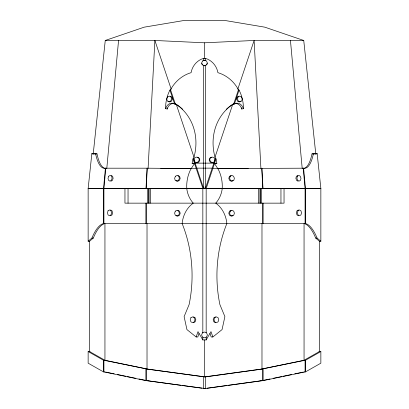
<?xml version="1.0" encoding="UTF-8"?>
<svg xmlns="http://www.w3.org/2000/svg" width="409" height="409" viewBox="0 0 409 409"><rect width="100%" height="100%" fill="white"/><g stroke="black" fill="none" stroke-linecap="round" stroke-linejoin="round"><path stroke-width="0.61" d="M235.691 103.426A7.275 5.93 79.5 0 1 241.739 109.009L243.396 108.707A32.183 26.237 79.5 0 0 239.055 90.077L238.447 89.775A32.853 29.883 59.7 0 0 217.92 72.669A16.897 15.368 59.7 0 0 205.543 58.395L203.457 58.395A16.897 15.368 -59.7 0 0 191.08 72.669A32.853 29.883 -59.7 0 0 170.553 89.775L175.236 103.748A50.931 46.319 -59.7 0 1 193.59 158.544L192.982 158.85L192.133 163.442L194.515 163.442L190.533 169.715A30.772 25.087 -79.5 0 0 186.77 188.293L186.76 188.6A24.361 19.975 -90 0 0 193.288 203.15A27.239 22.331 -90 0 0 182.128 223.524A117.91 96.672 90 0 1 189.091 304.633L184.111 316.617L186.944 329.598L196.141 336.98L197.808 336.98L199.05 333.407M202.833 332.711L202.844 188.293L192.982 158.85M304.526 371.909L305.462 371.909L320.861 363.177L320.861 351.536L305.462 360.268L304.056 360.268L261.98 369L204.5 376.909L147.02 369L104.944 360.268L104.944 223.524A97.347 25.194 -90 0 0 93.308 238.074L89.545 241.244L88.139 241.244L88.139 188.6L91.831 153.723L96.994 153.871A62.286 16.038 -83.9 0 0 106.805 168.344L118.554 40.471M191.463 168.549L147.071 168.191L145.998 188.452L147.02 188.6L88.145 188.452M147.266 168.191L146.192 188.447L186.964 188.447M148.099 168.344L154.878 40.471L204.5 42.802L254.122 40.471L303.744 40.471L315.774 153.871L317.169 153.723L320.855 188.452L320.861 241.244L319.455 241.244L315.692 238.074A97.347 25.194 90 0 0 304.056 223.524L304.056 360.268L319.455 351.536L319.455 241.244M105.783 168.191L103.917 188.6L103.917 223.524M93.405 153.963L91.831 153.723L93.226 153.871L105.256 40.471L144.193 27.168L184.27 20.45L224.73 20.45L264.807 27.168L303.744 40.471M214.97 157.347L232.721 104.356L233.764 103.748L238.447 89.775M237.803 89.182L254.122 40.471L260.901 168.344M206.167 332.711L206.167 188.6L205.543 187.992L215.41 158.544A50.931 46.319 59.7 0 1 233.764 103.748L234.377 104.05A7.275 5.93 79.5 0 1 243.396 108.707M206.167 188.6L216.018 158.85L215.41 158.544M239.055 90.077L234.377 104.05L232.721 104.356A50.931 46.319 59.7 0 0 226.443 109.172M196.141 336.98L198.007 331.622L202.833 339.935L206.167 339.935L210.993 331.622L212.859 336.98L211.192 336.98L209.95 333.407M206.714 64.898L207.337 63.431M202.833 188.6L203.457 187.992L206.156 188.293M88.139 241.244L91.902 238.074A97.347 25.194 -90 0 1 103.538 223.524L103.538 188.6L105.41 168.191A62.286 16.038 -83.9 0 1 95.594 153.723M212.859 336.98L222.056 329.598L224.889 316.617L219.909 304.633A117.91 96.672 -90 0 1 226.872 223.524A27.239 22.331 -90 0 0 215.712 203.15A24.361 19.975 90 0 0 222.24 188.6L222.23 188.293A30.772 25.087 79.5 0 0 218.467 169.715L214.485 163.442L216.867 163.442L216.018 158.85M297.711 175.502L296.326 176.345L295.876 178.38L296.622 180.415L298.13 181.259M110.548 215.758L112.005 214.904L112.608 212.844L112.005 210.788L110.548 209.935M298.452 209.935L296.995 210.788L296.392 212.844L296.995 214.904L298.452 215.758M110.87 181.259L112.378 180.415L113.124 178.38L112.674 176.345L111.289 175.502M238.861 96.243L237.23 97.086L236.658 99.121L237.476 101.156L239.209 101.999L240.835 101.156M231.008 175.548L229.377 176.391L228.81 178.426L229.628 180.461L231.356 181.305L232.982 180.461M231.182 210.292L229.495 211.146L228.795 213.201L229.495 215.262L231.182 216.116L232.869 215.262M193.447 322.675L195.134 321.822L195.834 319.766L195.134 317.706L193.447 316.857M215.553 316.857L213.866 317.706L213.166 319.766L213.866 321.822L215.553 322.675M173.309 103.426A7.275 5.93 -79.5 0 0 167.261 109.009L165.604 108.707A32.183 26.237 -79.5 0 1 169.945 90.077L170.553 89.775M202.844 188.293L203.457 187.992L203.457 65.282M211.611 157.312L209.807 158.13L209.183 160.098L210.114 162.061L212.051 162.879L214.382 161.759L215.001 159.791L214.071 157.823L212.138 157.01L210.328 157.823L209.71 159.791L210.64 161.759L212.573 162.572M196.427 162.572L198.36 161.759L199.29 159.791L198.672 157.823L196.862 157.01L194.929 157.823L193.999 159.791L194.618 161.759L196.949 162.879L198.886 162.061L199.817 160.098L199.193 158.13L197.389 157.312M205.543 65.445L204.5 65.869L203.457 65.445M261.98 223.524L261.98 369L305.083 360.268L305.083 371.909L263.007 380.641L260.063 380.641M270.022 378.969L261.98 380.641L227.869 385.334M273.115 378.33L281.781 376.531M283.018 376.275L291.678 374.475M294.771 373.836L303.437 372.037M215.211 163.748L216.867 163.442M315.595 153.963L317.169 153.723L312.006 153.871A62.286 16.038 83.9 0 1 302.195 168.344L290.446 40.471M283.018 188.6L284.04 188.452L284.045 203.15L124.955 203.15L124.96 188.452L125.982 188.6M205.333 376.909L262.813 369L262.813 380.641L205.333 388.55L146.187 380.641L146.187 369L205.333 376.909L205.333 388.55M205.763 388.376L203.237 388.376M207.026 388.202L226.606 385.508M302.66 168.293L303.59 168.191A62.286 16.038 83.9 0 0 313.406 153.723M212.808 168.442L217.731 168.406M217.537 168.549L303.59 168.191L305.462 188.6L305.462 223.524A97.347 25.194 -90 0 1 317.098 238.074L320.861 241.244M217.337 168.697L248.273 168.447M105.256 40.471L154.878 40.471L171.197 89.182M93.226 153.871L96.994 153.871M312.006 153.871L315.774 153.871M195.129 163.135L213.871 163.135M196.806 168.14L212.194 168.14M147.071 168.191L105.41 168.191L106.34 168.293M186.77 188.293L222.23 188.293M222.036 188.447L320.855 188.452M88.139 188.6L320.861 188.6M103.538 223.524L305.462 223.524M91.902 238.074L93.308 238.074M315.692 238.074L317.098 238.074M104.474 371.909L103.538 371.909L88.139 363.177L88.139 351.536L89.985 351.536M319.015 351.536L320.861 351.536M88.139 351.536L103.538 360.268L104.944 360.268L89.545 351.536L89.545 241.244M148.937 380.641L145.993 380.641L103.917 371.909L103.917 360.268L147.02 369L147.02 223.524M191.269 168.406L196.192 168.442M160.727 168.447L191.663 168.697M181.131 385.334L147.02 380.641L138.978 378.969M182.394 385.508L201.974 388.202M192.133 163.442L193.789 163.748M105.563 372.037L114.229 373.836M117.322 374.475L125.982 376.275M127.219 376.531L135.885 378.33M177.818 210.292L179.505 211.146L180.205 213.201L179.505 215.262L177.818 216.116L176.131 215.262M170.139 96.243L171.77 97.086L172.342 99.121L171.524 101.156L169.791 101.999L168.165 101.156M177.992 175.548L179.623 176.391L180.19 178.426L179.372 180.461L177.644 181.305L176.018 180.461M201.663 63.431L202.286 64.898M194.03 157.347L176.279 104.356L175.236 103.748L174.623 104.05A7.275 5.93 -79.5 0 0 165.604 108.707M193.59 158.544L203.457 187.992M169.945 90.077L174.623 104.05L176.279 104.356A50.931 46.319 -59.7 0 1 182.557 109.172M303.217 168.191L305.083 188.6L305.083 223.524M261.929 168.191L263.002 188.452L261.98 188.6L262.808 188.447L261.734 168.191M305.462 360.268L305.462 371.909M280.957 188.6L280.957 203.15M263.007 203.15L263.007 223.524M263.007 369L263.007 380.641M262.813 203.15L262.813 223.524M261.264 188.6L261.264 203.15M260.313 188.6L260.313 203.15M259.919 188.6L259.919 203.15M258.646 188.6L258.646 203.15M206.167 337.154L206.167 339.935M205.543 58.395L205.543 60.762L204.5 60.343L203.457 60.762L203.457 58.395M205.543 65.282L205.543 187.992M204.5 42.802L204.5 58.38M204.5 339.935L204.5 376.909M203.667 376.909L203.667 388.55M202.833 337.154L202.833 339.935M150.302 188.6L150.302 203.15M149.081 188.6L149.081 203.15M148.687 188.6L148.687 203.15M147.731 188.6L147.731 203.15M146.187 203.15L146.187 223.524M145.993 203.15L145.993 223.524M145.993 369L145.993 380.641M128.043 188.6L128.043 203.15M103.538 360.268L103.538 371.909M167.261 109.009A32.183 26.237 -79.5 0 1 167.255 107.91M241.745 107.91A32.183 26.237 79.5 0 1 241.739 109.009M297.348 176.197L296.898 178.232L297.645 180.267L299.153 181.11L300.538 180.267L300.993 178.232L300.247 176.197L298.734 175.354L297.348 176.197M238.058 96.933L237.491 98.968L238.309 101.008L240.037 101.846L241.663 101.008L242.235 98.968L241.417 96.933L239.689 96.095L238.058 96.933M230.206 176.238L229.638 178.273L230.456 180.308L232.184 181.151L233.81 180.308L234.383 178.273L233.565 176.238L231.837 175.395L230.206 176.238M108.063 210.788L107.46 212.844L108.063 214.904L109.52 215.758L110.972 214.904L111.575 212.844L110.972 210.788L109.52 209.935L108.063 210.788M298.028 210.788L297.425 212.844L298.028 214.904L299.48 215.758L300.937 214.904L301.54 212.844L300.937 210.788L299.48 209.935L298.028 210.788M175.297 211.146L174.602 213.201L175.297 215.262L176.985 216.116L178.672 215.262L179.372 213.201L178.672 211.146L176.985 210.292L175.297 211.146M190.926 317.706L190.226 319.766L190.926 321.822L192.613 322.675L194.301 321.822L195.001 319.766L194.301 317.706L192.613 316.857L190.926 317.706M230.328 211.146L229.628 213.201L230.328 215.262L232.015 216.116L233.703 215.262L234.398 213.201L233.703 211.146L232.015 210.292L230.328 211.146M214.699 317.706L213.999 319.766L214.699 321.822L216.387 322.675L218.074 321.822L218.774 319.766L218.074 317.706L216.387 316.857L214.699 317.706M108.753 176.197L108.007 178.232L108.462 180.267L109.847 181.11L111.355 180.267L112.102 178.232L111.652 176.197L110.266 175.354L108.753 176.197M167.583 96.933L166.765 98.968L167.337 101.008L168.963 101.846L170.691 101.008L171.509 98.968L170.942 96.933L169.311 96.095L167.583 96.933M175.435 176.238L174.617 178.273L175.19 180.308L176.816 181.151L178.544 180.308L179.362 178.273L178.794 176.238L177.163 175.395L175.435 176.238M202.44 332.875L201.591 334.935L202.44 336.99L204.5 337.844L206.56 336.99L207.409 334.935L206.56 332.875L204.5 332.021L202.44 332.875M202.496 60.987L201.663 62.94L202.496 64.893L204.5 65.706L206.504 64.893L207.337 62.94L206.504 60.987L204.5 60.179L202.496 60.987"/></g></svg>
